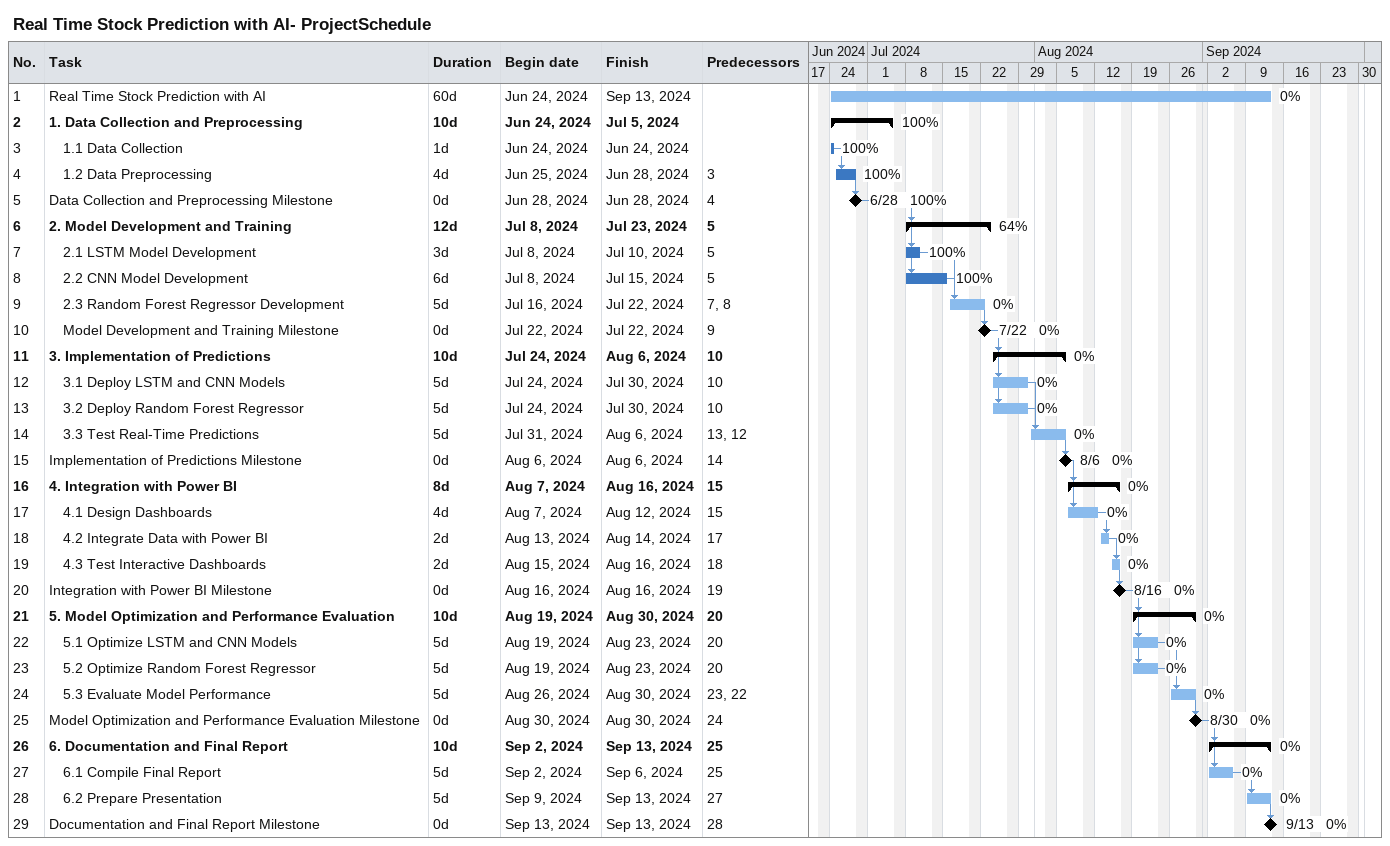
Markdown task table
Real Time Stock Prediction with AI- ProjectSchedule

| ID | Level | Task | Duration | Start | Finish | Predecessors | % complete |
|---|---|---|---|---|---|---|---|
| 1 | 1 | Real Time Stock Prediction with AI | 60d | 2024-06-24 | 2024-09-13 |  | 0 |
| 2 | 1 | **1. Data Collection and Preprocessing** | 10d | 2024-06-24 | 2024-07-05 |  | 100 |
| 3 | 2 | 1.1 Data Collection | 1d | 2024-06-24 | 2024-06-24 |  | 100 |
| 4 | 2 | 1.2 Data Preprocessing | 4d | 2024-06-25 | 2024-06-28 | 3 | 100 |
| 5 | 1 | Data Collection and Preprocessing Milestone | 0d | 2024-06-28 | 2024-06-28 | 4 | 100 |
| 6 | 1 | **2. Model Development and Training** | 12d | 2024-07-08 | 2024-07-23 | 5 | 64 |
| 7 | 2 | 2.1 LSTM Model Development | 3d | 2024-07-08 | 2024-07-10 | 5 | 100 |
| 8 | 2 | 2.2 CNN Model Development | 6d | 2024-07-08 | 2024-07-15 | 5 | 100 |
| 9 | 2 | 2.3 Random Forest Regressor Development | 5d | 2024-07-16 | 2024-07-22 | 7, 8 | 0 |
| 10 | 2 | Model Development and Training Milestone | 0d | 2024-07-22 | 2024-07-22 | 9 | 0 |
| 11 | 1 | **3. Implementation of Predictions** | 10d | 2024-07-24 | 2024-08-06 | 10 | 0 |
| 12 | 2 | 3.1 Deploy LSTM and CNN Models | 5d | 2024-07-24 | 2024-07-30 | 10 | 0 |
| 13 | 2 | 3.2 Deploy Random Forest Regressor | 5d | 2024-07-24 | 2024-07-30 | 10 | 0 |
| 14 | 2 | 3.3 Test Real-Time Predictions | 5d | 2024-07-31 | 2024-08-06 | 13, 12 | 0 |
| 15 | 1 | Implementation of Predictions Milestone | 0d | 2024-08-06 | 2024-08-06 | 14 | 0 |
| 16 | 1 | **4. Integration with Power BI** | 8d | 2024-08-07 | 2024-08-16 | 15 | 0 |
| 17 | 2 | 4.1 Design Dashboards | 4d | 2024-08-07 | 2024-08-12 | 15 | 0 |
| 18 | 2 | 4.2 Integrate Data with Power BI | 2d | 2024-08-13 | 2024-08-14 | 17 | 0 |
| 19 | 2 | 4.3 Test Interactive Dashboards | 2d | 2024-08-15 | 2024-08-16 | 18 | 0 |
| 20 | 1 | Integration with Power BI Milestone | 0d | 2024-08-16 | 2024-08-16 | 19 | 0 |
| 21 | 1 | **5. Model Optimization and Performance Evaluation** | 10d | 2024-08-19 | 2024-08-30 | 20 | 0 |
| 22 | 2 | 5.1 Optimize LSTM and CNN Models | 5d | 2024-08-19 | 2024-08-23 | 20 | 0 |
| 23 | 2 | 5.2 Optimize Random Forest Regressor | 5d | 2024-08-19 | 2024-08-23 | 20 | 0 |
| 24 | 2 | 5.3 Evaluate Model Performance | 5d | 2024-08-26 | 2024-08-30 | 23, 22 | 0 |
| 25 | 1 | Model Optimization and Performance Evaluation Milestone | 0d | 2024-08-30 | 2024-08-30 | 24 | 0 |
| 26 | 1 | **6. Documentation and Final Report** | 10d | 2024-09-02 | 2024-09-13 | 25 | 0 |
| 27 | 2 | 6.1 Compile Final Report | 5d | 2024-09-02 | 2024-09-06 | 25 | 0 |
| 28 | 2 | 6.2 Prepare Presentation | 5d | 2024-09-09 | 2024-09-13 | 27 | 0 |
| 29 | 1 | Documentation and Final Report Milestone | 0d | 2024-09-13 | 2024-09-13 | 28 | 0 |
